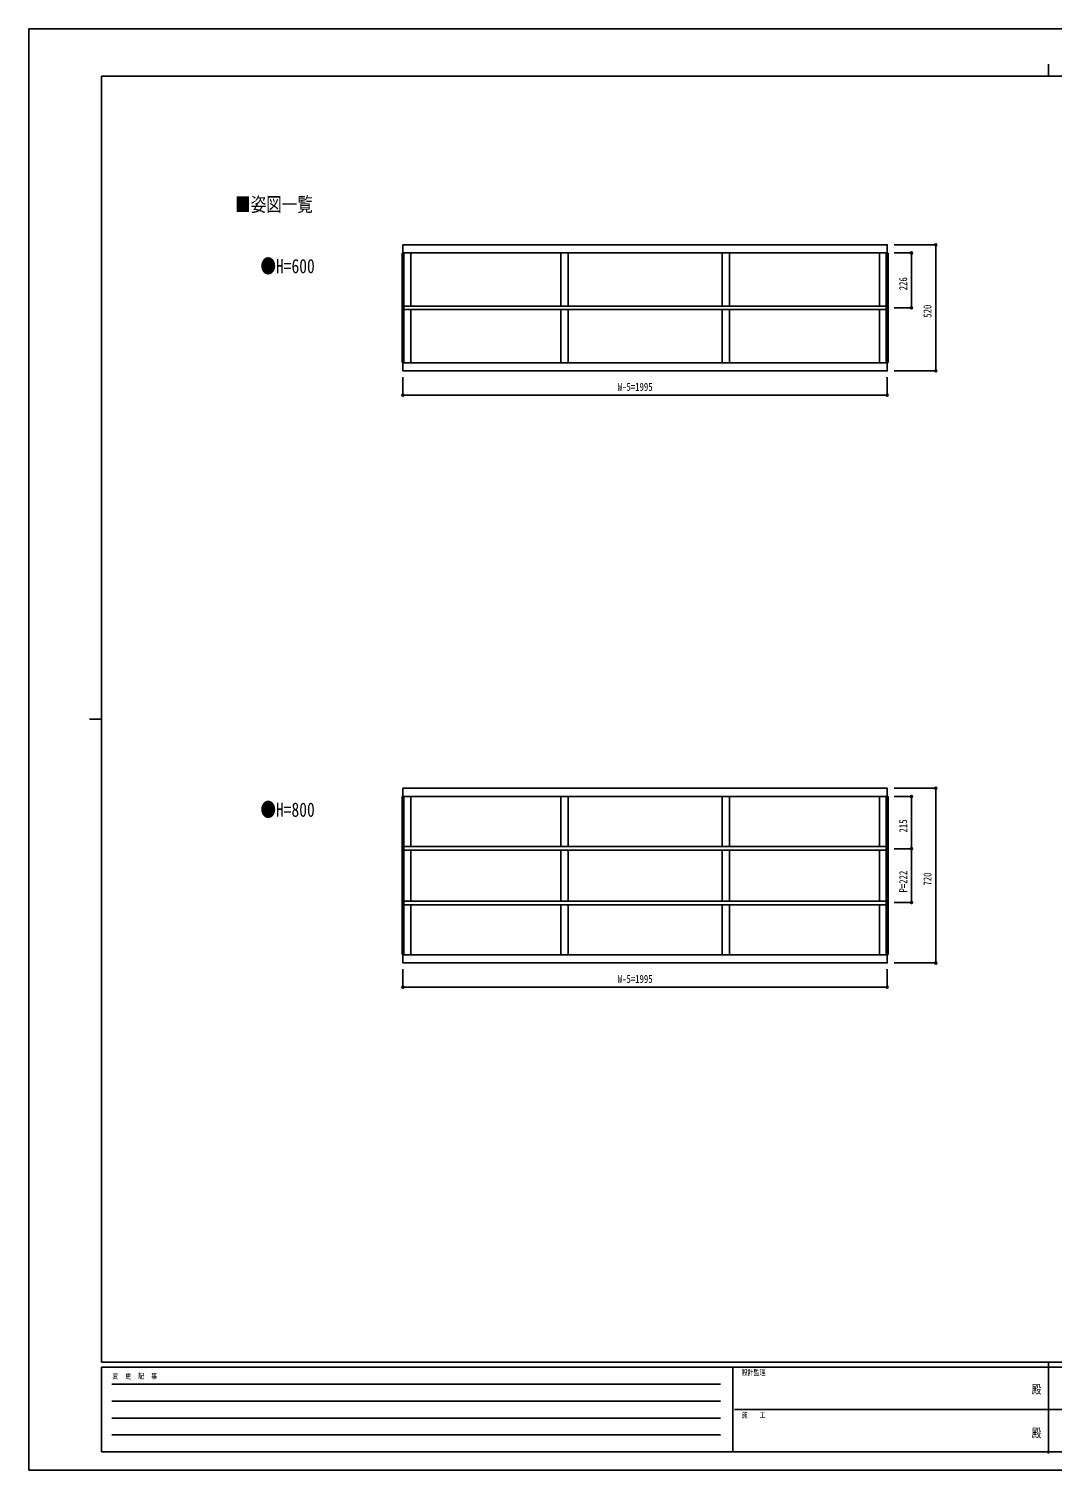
# Model space of a CAD drawing. Units: millimetres, scale not verified. Extents: x -4205 to 4205, y -2970 to 2970.
# Drawn here: x -4205 to 11, y -2970 to 2970 of the extents above; entities that cross this region are included whole.
import ezdxf
from ezdxf.enums import TextEntityAlignment as Align

# ---------------------------------------------------------------- set-up
doc = ezdxf.new("R2010")
doc.units = ezdxf.units.MM
doc.header["$LTSCALE"] = 16
doc.header["$PDMODE"] = 32
doc.header["$PDSIZE"] = 8
for name, color, linetype in [('0-1_USER1', 3, 'Continuous'), ('0-2_YKK_A1', 4, 'Continuous'), ('0-3_YKK_D', 6, 'Continuous'), ('0-4_YKK_ZWAK', 7, 'Continuous')]:
    doc.layers.add(name, color=color, linetype=linetype)
doc.styles.add('ＭＳ ゴシック', font='')
doc.styles.get('ＭＳ ゴシック').set_extended_font_data('MS Gothic')

msp = doc.modelspace()

# ---------------------------------------------------------------- linework, layer by layer
at = {"layer": '0-2_YKK_A1'}
for p, q in [((-2666.87, 2045.68), (-2659.67, 2045.68)), ((-2666.87, 2045.68), (-2666.87, 1594.68)), ((-2664.67, 2045.68), (-2664.67, 1594.68)), ((-2661.67, 2046.18), (-2661.67, 2045.68)), ((-2631.67, 1827.68), (-2631.67, 2046.18)), ((-2013.67, 1827.68), (-2013.67, 2046.18)), ((-1983.67, 1827.68), (-1983.67, 2046.18)), ((-1348.67, 1827.68), (-1348.67, 2046.18)), ((-1318.67, 1827.68), (-1318.67, 2046.18)), ((-700.67, 1827.68), (-700.67, 2046.18)), ((-665.47, 2045.68), (-672.67, 2045.68)), ((-670.67, 2046.18), (-670.67, 2045.68)), ((-667.67, 2045.68), (-667.67, 1594.68)), ((-665.47, 2045.68), (-665.47, 1594.68)), ((-672.67, 1827.68), (-2659.67, 1827.68)), ((-672.67, 1812.68), (-2659.67, 1812.68)), ((-2631.67, 1594.18), (-2631.67, 1812.68)), ((-2013.67, 1594.18), (-2013.67, 1812.68)), ((-1983.67, 1594.18), (-1983.67, 1812.68)), ((-1348.67, 1594.18), (-1348.67, 1812.68)), ((-1318.67, 1594.18), (-1318.67, 1812.68)), ((-700.67, 1594.18), (-700.67, 1812.68)), ((-2661.67, 1594.68), (-2661.67, 1594.18)), ((-670.67, 1594.68), (-670.67, 1594.18)), ((-2666.87, -194.32), (-2659.67, -194.32)), ((-2666.87, -194.32), (-2666.87, -845.32)), ((-2664.67, -194.32), (-2664.67, -845.32)), ((-2661.67, -193.82), (-2661.67, -194.32)), ((-2631.67, -399.32), (-2631.67, -193.82)), ((-2013.67, -399.32), (-2013.67, -193.82)), ((-1983.67, -399.32), (-1983.67, -193.82)), ((-1348.67, -399.32), (-1348.67, -193.82)), ((-1318.67, -399.32), (-1318.67, -193.82)), ((-700.67, -399.32), (-700.67, -193.82)), ((-665.47, -194.32), (-672.67, -194.32)), ((-670.67, -193.82), (-670.67, -194.32)), ((-667.67, -194.32), (-667.67, -845.32)), ((-665.47, -194.32), (-665.47, -845.32)), ((-672.67, -399.32), (-2659.67, -399.32)), ((-672.67, -414.32), (-2659.67, -414.32)), ((-2631.67, -625.32), (-2631.67, -414.32)), ((-2013.67, -625.32), (-2013.67, -414.32)), ((-1983.67, -625.32), (-1983.67, -414.32)), ((-1348.67, -625.32), (-1348.67, -414.32)), ((-1318.67, -625.32), (-1318.67, -414.32)), ((-700.67, -625.32), (-700.67, -414.32)), ((-672.67, -625.32), (-2659.67, -625.32)), ((-672.67, -640.32), (-2659.67, -640.32)), ((-2631.67, -845.82), (-2631.67, -640.32)), ((-2013.67, -845.82), (-2013.67, -640.32)), ((-1983.67, -845.82), (-1983.67, -640.32)), ((-1348.67, -845.82), (-1348.67, -640.32)), ((-1318.67, -845.82), (-1318.67, -640.32)), ((-700.67, -845.82), (-700.67, -640.32)), ((-2661.67, -845.32), (-2661.67, -845.82)), ((-670.67, -845.32), (-670.67, -845.82))]:
    msp.add_line(p, q, dxfattribs=at)
for points in [[(-2663.67, 2080.18), (-668.67, 2080.18), (-668.67, 2046.18), (-2663.67, 2046.18)], [(-2663.67, 1594.18), (-668.67, 1594.18), (-668.67, 1560.18), (-2663.67, 1560.18)], [(-2663.67, -159.82), (-668.67, -159.82), (-668.67, -193.82), (-2663.67, -193.82)], [(-2663.67, -845.82), (-668.67, -845.82), (-668.67, -879.82), (-2663.67, -879.82)]]:
    msp.add_lwpolyline(points, close=True, dxfattribs=at)
for points in [[(-2659.67, 2045.68), (-2659.67, 1594.68), (-2666.87, 1594.68)], [(-672.67, 2045.68), (-672.67, 1594.68), (-665.47, 1594.68)], [(-2659.67, -194.32), (-2659.67, -845.32), (-2666.87, -845.32)], [(-672.67, -194.32), (-672.67, -845.32), (-665.47, -845.32)]]:
    msp.add_lwpolyline(points, dxfattribs=at)
at = {"layer": '0-3_YKK_D'}
for p, q in [((-639.47, 2080.18), (-467.67, 2080.18)), ((-468.67, 2080.18), (-468.67, 1560.18)), ((-639.47, 2046.18), (-567.67, 2046.18)), ((-568.67, 2046.18), (-568.67, 1820.18)), ((-639.47, 1820.18), (-567.67, 1820.18)), ((-639.47, 1560.18), (-467.67, 1560.18)), ((-2663.67, 1534.18), (-2663.67, 1459.18)), ((-668.67, 1534.18), (-668.67, 1459.18)), ((-2663.67, 1460.18), (-668.67, 1460.18)), ((-639.47, -159.82), (-467.67, -159.82)), ((-468.67, -159.82), (-468.67, -879.82)), ((-639.47, -193.82), (-567.67, -193.82)), ((-568.67, -408.82), (-568.67, -193.82)), ((-639.47, -408.82), (-567.67, -408.82)), ((-639.47, -408.82), (-567.67, -408.82)), ((-568.67, -408.82), (-568.67, -630.82)), ((-639.47, -630.82), (-567.67, -630.82)), ((-639.47, -879.82), (-467.67, -879.82)), ((-2663.67, -905.82), (-2663.67, -980.82)), ((-668.67, -905.82), (-668.67, -980.82)), ((-2663.67, -979.82), (-668.67, -979.82))]:
    msp.add_line(p, q, dxfattribs=at)
for centre in [(-468.67, 2080.18), (-568.67, 2046.18), (-568.67, 1820.18), (-468.67, 1560.18), (-2663.67, 1460.18), (-668.67, 1460.18), (-468.67, -159.82), (-568.67, -193.82), (-568.67, -408.82), (-568.67, -408.82), (-568.67, -630.82), (-468.67, -879.82), (-2663.67, -979.82), (-668.67, -979.82)]:
    msp.add_circle(centre, 4.25, dxfattribs=at)
at = {"layer": '0-4_YKK_ZWAK'}
for p, q in [((-4.98, 2825), (-4.98, 2775)), ((3895.02, 2775), (-3904.98, 2775)), ((-3904.98, -2525), (-3904.98, 2775)), ((-3954.98, 125), (-3904.98, 125)), ((3895.02, -2525), (-3904.98, -2525)), ((-1304.98, -2545), (-3904.98, -2545)), ((-3904.98, -2895), (-3904.98, -2545)), ((-1304.98, -2545), (-1304.98, -2895)), ((-4.98, -2545), (-1304.98, -2545)), ((-4.98, -2525), (-4.98, -2895)), ((1295.02, -2545), (-4.98, -2545)), ((-3862.48, -2615), (-1354.98, -2615)), ((-3862.48, -2685), (-1354.98, -2685)), ((-1297.48, -2720), (-4.98, -2720)), ((-4.98, -2720), (1295.02, -2720)), ((-3862.48, -2755), (-1354.98, -2755)), ((-3862.48, -2825), (-1354.98, -2825)), ((-3904.98, -2895), (-1304.98, -2895)), ((-1304.98, -2895), (-4.98, -2895)), ((-4.98, -2895), (1295.02, -2895))]:
    msp.add_line(p, q, dxfattribs=at)
msp.add_lwpolyline([(-4205, -2970), (4205, -2970), (4205, 2970), (-4205, 2970)], close=True, dxfattribs=at)
msp.add_point((-4.98, -2895), dxfattribs=at)

# ---------------------------------------------------------------- texts
at = {"layer": '0-1_USER1', "style": 'ＭＳ ゴシック', "width": 0.8}
for s, p in [('■姿図一覧', (-3355.04, 2199.43)), ('●H=600', (-3250.78, 1945.21)), ('●H=800', (-3250.78, -294.79))]:
    msp.add_text(s, height=58.65, dxfattribs=at).set_placement(p, align=Align.BOTTOM_LEFT)
at = {"layer": '0-3_YKK_D', "style": 'ＭＳ ゴシック', "width": 0.8}
for s, p in [('226', (-576.67, 1892.38)), ('520', (-476.67, 1779.38)), ('215', (-576.67, -342.12)), ('P=222', (-576.67, -589.42)), ('720', (-476.67, -560.62))]:
    msp.add_text(s, height=32.99, rotation=90, dxfattribs=at).set_placement(p, align=Align.BOTTOM_LEFT)
for p in [(-1778.97, 1468.18), (-1778.97, -971.82)]:
    msp.add_text('W-5=1995', height=32.99, dxfattribs=at).set_placement(p, align=Align.BOTTOM_LEFT)
at = {"layer": '0-4_YKK_ZWAK', "style": 'ＭＳ ゴシック', "width": 0.8}
for s, height, p in [('設計監理', 21.99, (-1268.31, -2585)), ('変  更  記  事', 21.99, (-3861.31, -2600)), ('殿', 36.66, (-73.67, -2665.83)), ('施\u3000\u3000工', 21.99, (-1268.31, -2760)), ('殿', 36.66, (-73.67, -2845.83))]:
    msp.add_text(s, height=height, dxfattribs=at).set_placement(p, align=Align.BOTTOM_LEFT)

doc.saveas('drawing.dxf')
